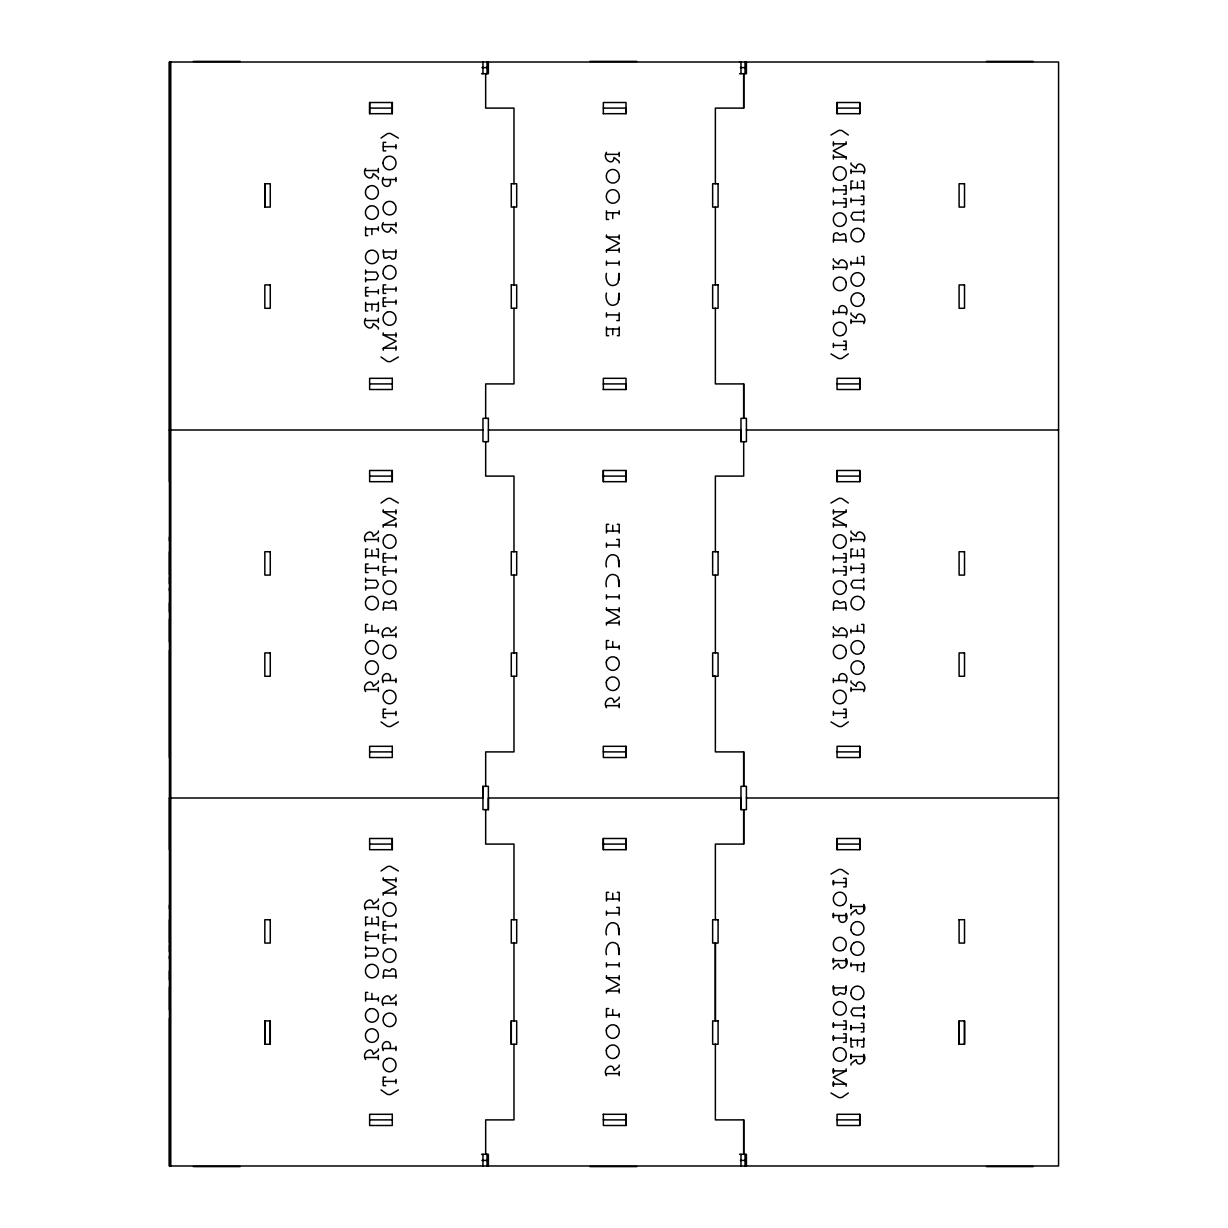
<?xml version="1.0" encoding="UTF-8"?>
<svg xmlns="http://www.w3.org/2000/svg" width="1228" height="1228" viewBox="0 0 1228 1228"><rect width="100%" height="100%" fill="white"/><g stroke="black" fill="none" stroke-linecap="round" stroke-linejoin="round"><path stroke-width="1.5" d="M169.433 481.683L169.433 62.014L1058.567 62.014L1058.567 1165.986L169.433 1165.986L169.433 1018.319M169.433 1010.015L169.433 986.944M169.433 980.021L169.433 970.857M169.433 958.792L169.433 956.09M169.433 951.731L169.433 944.823M169.433 943.073L169.433 919.726M169.433 908.766L169.433 905.021M169.433 849.684L169.433 798L170.784 798M169.433 757.507L169.433 650.333M169.433 642.029L169.433 618.958M169.433 612.035L169.433 602.856M169.433 590.806L169.433 588.089M169.433 583.745L169.433 576.822M169.433 575.088L169.433 551.725M169.433 540.765L169.433 537.035M264.834 1044.26L264.834 1020.913L270.267 1020.913L270.267 1044.26L264.834 1044.26L264.834 1020.913M264.834 207.087L264.834 183.739L270.267 183.739L270.267 207.087L264.834 207.087L264.834 183.739M270.267 1044.26L270.267 1020.913M369.628 113.697L369.643 102.507L392.3 102.507L392.285 113.697L369.628 113.697L369.643 102.507M392.285 849.684L392.285 838.494L369.628 838.494L369.643 849.684L392.3 849.684L392.285 838.494M392.285 481.683L392.285 470.493L369.628 470.493L369.643 481.683L392.3 481.683L392.285 470.493M482.957 786.319L482.957 809.666L488.376 809.666L488.376 786.319L482.957 786.319L482.957 798L169.433 798M485.674 1154.305L485.674 1119.89L513.979 1119.89L513.979 1044.26M485.674 786.319L485.674 751.904L513.979 751.904L513.979 676.275M485.659 418.334L485.674 383.919L513.979 383.919L513.979 308.289M487.025 73.695L487.025 62.014M488.376 809.666L488.376 798L740.975 798L740.975 809.666L746.409 809.666L746.409 786.319L740.975 786.319L740.975 809.666M488.376 62.014L488.376 73.695L481.591 73.695M511.278 1044.26L511.278 1020.913L516.696 1020.913L516.696 1044.26L511.278 1044.26L511.278 1020.913M513.979 1020.913L513.979 943.073M513.979 919.726L513.979 844.081L485.674 844.081L485.674 809.666M513.979 183.739L513.979 108.11L485.674 108.11L485.659 73.695M603.24 844.081L626.034 844.081L626.034 849.684L603.347 849.684L603.347 838.494M603.24 476.096L626.034 476.096L626.034 481.683L603.347 481.683L603.347 470.493M606.479 1075.682C601.781 1068.667 613.386 1061.207 614.031 1070.54L619.188 1066.549L619.188 1065.075M606.463 1017.198L606.463 1008.556L608.658 1008.556M606.463 992.991L606.463 990.981L619.28 984.718L606.463 977.734L606.463 975.707M606.463 966.866L606.463 962.813M606.463 954.663C604.667 949.06 608.244 940.095 615.259 943.012A6.355 6.171 -90 0 1 618.083 945.406L619.173 954.663L619.05 947.862M606.463 934.907C604.667 929.304 608.244 920.34 615.259 923.256A6.355 6.171 -90 0 1 618.083 925.651L619.173 934.907L619.05 928.122M606.463 915.136L606.463 911.069M606.479 900.984L606.479 892.342L608.658 892.342M606.479 707.696C601.781 700.681 613.386 693.221 614.031 702.554L619.188 698.548L619.188 697.074M606.463 649.213L606.463 640.571L608.658 640.571M606.463 625.006L606.463 622.98L619.28 616.732L606.463 609.733L606.463 607.722M606.463 598.88L606.463 594.828M606.463 586.677C604.667 581.059 608.244 572.094 615.259 575.026A6.355 6.171 -90 0 1 618.083 577.406L619.173 586.677L619.05 579.877M606.463 566.922C604.667 561.319 608.244 552.354 615.259 555.271A6.355 6.171 -90 0 1 618.083 557.665L619.173 566.922L619.05 560.137M606.463 547.135L606.463 543.068M606.479 532.998L606.479 524.341L608.658 524.341M612.741 1015.249L612.741 1009.539M612.757 899.019L612.757 893.309M612.741 647.248L612.741 641.553M612.757 531.033L612.757 525.323M619.188 1075.682L619.188 1071.614M619.173 1017.198L619.173 1013.576M619.173 992.991L619.173 988.939M619.173 979.76L619.173 975.707M619.173 966.866L619.173 962.813M619.173 915.136L619.173 907.431L616.778 907.431M619.188 900.984L619.188 892.342L617.346 892.342M619.188 707.696L619.188 703.613M619.173 649.213L619.173 645.575M619.173 625.006L619.173 620.954M619.173 611.774L619.173 607.722M619.173 598.88L619.173 594.828M619.173 547.135L619.173 539.445L616.778 539.445M619.188 532.998L619.188 524.341L617.346 524.341M603.347 1114.303L603.378 1125.493L626.034 1125.493L626.004 1114.303L603.24 1114.303M626.004 849.684L626.004 838.494L603.24 838.494L603.378 849.684M626.004 757.507L626.004 746.317L603.24 746.317L603.378 757.507L626.034 757.507L626.034 751.904L603.24 751.904M626.004 481.683L626.004 470.493L603.24 470.493L603.378 481.683M715.371 1044.26L715.371 1119.89L743.692 1119.89L743.692 1154.305L743.692 1119.89M715.371 308.289L715.371 383.919L743.692 383.919L743.692 418.334L743.692 383.919M740.975 441.681L740.975 418.334L746.409 418.334L746.409 441.681L740.975 441.681L740.975 430L488.376 430M740.975 73.695L740.975 62.014L739.624 62.014M743.692 844.081L743.692 809.666L743.692 844.081L715.371 844.081L715.371 919.711M743.692 751.904L743.692 786.319L743.692 751.904L715.371 751.904L715.371 676.275L712.654 676.275L712.654 652.912L718.088 652.912L718.088 676.275L712.654 676.275M743.692 108.11L743.692 73.695L743.692 108.11L715.371 108.11L715.371 183.739M745.043 1165.986L745.043 1154.305M746.409 1165.986L746.409 1154.305L739.624 1154.305M833.413 991.579L833.413 985.869L833.689 993.191A2.855 2.763 -90 0 0 834.933 994.649A4.006 3.884 -90 0 0 837.542 995.033C840.888 990.904 839.538 993.682 844.035 994.204A2.379 2.318 -90 0 0 845.555 993.068L846.107 985.869L846.107 990.29M837.066 849.684L837.066 838.494L859.769 838.494L859.769 849.684L837.066 849.684L837.112 838.494M837.066 481.683L837.066 470.493L859.769 470.493L859.769 481.683L837.066 481.683L837.112 470.493M837.066 113.697L837.066 102.507L859.769 102.507L859.769 113.697L837.066 113.697L837.112 102.507M846.092 963.995L846.092 958.577C850.804 965.592 839.185 973.052 838.555 963.719L833.398 967.71L833.398 969.184M846.092 918.744L846.092 913.448C850.62 923.302 836.575 926.419 839.2 915.489M857.451 1045.964L857.451 1040.254M857.466 970.596L857.466 964.886M859.723 1125.493L859.723 1114.303L837.066 1114.303L837.112 1125.493L859.769 1125.493L859.769 1114.303M859.723 849.684L859.723 838.494M863.714 1059.856L863.714 1054.453C868.426 1061.452 856.806 1068.913 856.177 1059.595L851.019 1063.586L851.019 1065.06M863.714 909.871L863.714 904.453C868.426 911.468 856.806 918.928 856.177 909.595L851.019 913.586L851.019 915.06M959.099 1044.26L959.099 1020.913L964.517 1020.913L964.517 1044.26L959.099 1044.26L959.099 1020.913M964.517 1044.26L964.517 1020.913M619.05 280.137L619.173 273.337L618.083 282.593A6.355 6.171 90 0 1 615.259 284.988C608.244 287.905 604.667 278.94 606.463 273.337M619.05 299.878L619.173 293.093L618.083 302.349A6.355 6.171 90 0 1 615.259 304.744C608.244 307.66 604.667 298.696 606.463 293.093M381.033 503.004L387.342 498.599A8.519 8.258 -90 0 1 390.581 498.43L398.379 503.004M381.033 870.99L387.342 866.6A8.519 8.258 -90 0 1 390.581 866.431L398.379 870.99M848.318 1092.981L842.009 1097.387A8.519 8.258 -90 0 1 838.785 1097.556L830.972 1092.981M381.033 138.073L387.342 133.683A8.535 8.274 90 0 1 390.581 133.514L398.379 138.073M848.318 353.94L842.009 358.346A8.535 8.274 90 0 1 838.785 358.515L830.972 353.94M848.318 721.941L842.009 726.331A8.535 8.274 90 0 1 838.785 726.5L830.972 721.941M398.379 357.01L390.581 361.569A8.519 8.258 90 0 1 387.342 361.4L381.033 357.01M830.972 135.019L838.785 130.444A8.519 8.258 90 0 1 842.009 130.613L848.318 135.019M398.379 721.941L390.581 726.5A8.535 8.274 -90 0 1 387.342 726.331L381.033 721.941M830.972 503.004L838.785 498.43A8.519 8.258 90 0 1 842.009 498.599L848.318 503.004M398.379 1089.927L390.581 1094.486A8.535 8.274 -90 0 1 387.342 1094.317L381.033 1089.927M830.972 874.06L838.785 869.485A8.535 8.274 -90 0 1 842.009 869.654L848.318 874.06M385.96 157.399L387.05 156.77A6.539 6.355 90 0 1 393.19 157.414A6.831 6.631 90 0 1 395.876 164.368A6.8 6.6 90 0 1 393.175 168.604A6.554 6.355 90 0 1 387.05 169.234L385.96 168.604A6.831 6.631 90 0 1 384.195 166.778A6.754 6.554 90 0 1 383.09 163.017M368.323 186.809L369.428 186.18A6.539 6.355 90 0 1 375.568 186.809A6.831 6.631 90 0 1 378.255 193.763A6.8 6.6 90 0 1 375.553 198.015A6.524 6.324 90 0 1 371.946 199.182A6.554 6.355 90 0 1 369.428 198.644L368.323 198.015A6.831 6.631 90 0 1 366.573 196.188A6.754 6.554 90 0 1 365.453 192.412A6.831 6.631 90 0 1 368.339 186.748M385.96 202.528L387.05 201.899A6.539 6.355 90 0 1 393.19 202.528M385.96 266.783L387.05 266.154A6.539 6.355 90 0 1 389.568 265.616A6.524 6.324 90 0 1 393.175 266.783A6.831 6.631 90 0 1 395.876 273.737A6.8 6.6 90 0 1 393.175 277.988A6.554 6.355 90 0 1 387.05 278.618L385.96 277.988A6.831 6.631 90 0 1 383.596 275.011A6.754 6.554 90 0 1 383.213 273.752M861.028 240.688L859.922 241.317A6.539 6.355 90 0 1 857.405 241.855A6.524 6.324 90 0 1 853.813 240.688A6.831 6.631 90 0 1 850.958 235.085A6.8 6.6 90 0 1 853.798 229.482A6.524 6.324 90 0 1 859.922 228.853L861.028 229.482A6.831 6.631 90 0 1 863.376 232.46M843.406 547.105L842.301 547.734A6.539 6.355 90 0 1 836.176 547.105A6.831 6.631 90 0 1 833.336 541.502A6.8 6.6 90 0 1 836.176 535.899A6.524 6.324 90 0 1 842.301 535.27L843.406 535.899A6.831 6.631 90 0 1 845.754 538.877A6.754 6.554 90 0 1 846.138 540.136A6.831 6.631 90 0 1 843.406 547.166M861.028 653.02L859.922 653.649A6.524 6.324 90 0 1 853.813 653.02A6.831 6.631 90 0 1 850.958 647.417A6.8 6.6 90 0 1 853.813 641.814A6.524 6.324 90 0 1 859.922 641.185L861.028 641.814A6.831 6.631 90 0 1 863.391 644.792M843.406 904.591L842.301 905.22A6.554 6.355 -90 0 1 836.176 904.591A6.8 6.6 -90 0 1 833.474 900.354A6.831 6.631 -90 0 1 836.176 893.37A6.524 6.324 -90 0 1 838.494 892.357A6.539 6.355 -90 0 1 842.301 892.756L843.406 893.385A6.815 6.6 -90 0 1 846.276 898.988A6.754 6.554 -90 0 1 845.156 902.764A6.815 6.6 -90 0 1 843.406 904.622M383.243 350.195L383.243 348.184L396.061 341.184L383.243 334.937L383.243 332.911M606.463 252.293L606.463 250.266L619.28 243.282L606.463 237.035L606.463 235.008M846.107 141.834L846.107 143.845L833.305 150.829L846.107 157.092L846.107 159.103M846.107 509.82L846.107 511.83L833.305 518.83L846.107 525.077L846.107 527.088M383.243 527.088L383.243 525.077L396.061 518.83L383.243 511.83L383.243 509.82M383.243 895.089L383.243 893.063L396.061 886.816L383.243 879.816L383.243 877.805M846.107 1068.897L846.107 1070.908L833.305 1077.171L846.107 1084.155L846.107 1086.181M193.41 61.4L240.12 61.4M589.977 61.4L636.672 61.4M986.529 61.4L1033.224 61.4M481.883 67.601L487.869 67.601M740.392 67.601L746.394 67.601M739.624 73.695L746.409 73.695L746.409 62.014M369.628 108.11L392.3 108.11M603.24 108.11L626.034 108.11M837.112 108.11L859.769 108.11M603.24 113.697L626.004 113.697L626.034 102.507L603.347 102.507L603.347 113.697M385.776 142.371L383.243 142.371L383.243 150.86L385.776 150.86M833.413 143.845L846.107 143.845M383.243 146.608L395.953 146.608M606.479 154.36L619.188 154.36M833.413 157.092L846.107 157.092M365.637 170.508L378.347 170.508M851.019 171.521L863.714 171.521M383.259 179.503L395.969 179.503M852.861 181.053L851.019 181.053L851.019 189.695M861.549 181.053L863.714 181.053L863.714 189.695M843.575 185.658L846.107 185.658L846.107 194.147L843.575 194.147M851.019 187.746L863.714 187.746M833.413 189.91L846.107 189.91M861.196 196.081L863.745 196.081L863.745 204.554L861.196 204.554M843.575 198.629L846.107 198.629L846.107 207.118L843.575 207.118M851.035 200.333L863.745 200.333M833.413 202.881L846.107 202.881M863.714 212.229L853.046 212.352L850.943 216.281L853.092 219.935L863.714 220.027M606.463 212.751L619.173 212.751M608.658 219.444L606.463 219.444L606.463 210.802M383.259 224.632L395.969 224.632M365.622 228.915L378.331 228.915M367.801 235.592L365.622 235.592L365.622 226.95M606.463 237.035L619.173 237.035M833.413 240.105L846.107 240.105M606.463 250.266L619.173 250.266M383.243 251.924L395.953 251.924M861.549 256.422L863.745 256.422L863.745 265.064M606.463 263.16L619.173 263.16M851.035 263.114L863.745 263.114M833.382 267.382L846.092 267.382M365.637 272.002L376.259 272.094L378.408 275.747L376.305 279.677L365.637 279.8M385.776 284.911L383.243 284.911L383.243 293.385L385.776 293.385M368.154 287.459L365.622 287.459L365.622 295.948L368.154 295.948M383.243 289.133L395.953 289.133M365.622 291.696L378.331 291.696M385.776 297.882L383.243 297.882L383.243 306.355L385.776 306.355M383.243 302.103L395.953 302.103M365.637 304.283L378.347 304.283M367.801 310.96L365.637 310.96L365.637 302.318M376.489 310.96L378.347 310.96L378.347 302.318M833.382 312.511L846.092 312.511M606.463 314.905L619.173 314.905M365.637 320.508L378.347 320.508M616.778 320.569L619.173 320.569L619.173 312.864M851.019 321.506L863.714 321.506M606.479 328.981L619.188 328.981M383.243 334.937L395.953 334.937M608.658 335.674L606.479 335.674L606.479 327.016M617.346 335.674L619.188 335.674L619.188 327.016M843.575 341.154L846.107 341.154L846.107 349.642L843.575 349.642M833.413 345.406L846.107 345.406M383.243 348.184L395.953 348.184M859.769 378.316L837.066 378.316L837.066 389.506L859.769 389.506L859.769 378.316L859.723 389.506M369.628 383.919L392.3 383.919M603.24 383.919L626.034 383.919M837.112 383.919L859.769 383.919M603.24 389.506L626.004 389.506L626.034 378.316L603.347 378.316L603.347 389.506M170.784 430L169.433 430L482.957 430M746.409 430L1058.567 430M369.628 476.096L392.3 476.096M837.112 476.096L859.769 476.096M383.243 511.83L395.953 511.83M833.413 511.83L846.107 511.83M383.243 525.077L395.953 525.077M833.413 525.077L846.107 525.077M606.479 531.033L619.188 531.033M365.637 539.506L378.347 539.506M851.019 539.506L863.714 539.506M606.463 545.109L619.173 545.109M367.801 549.039L365.637 549.039L365.637 557.696M376.489 549.039L378.347 549.039L378.347 557.696M852.861 549.039L851.019 549.039L851.019 557.696M861.549 549.039L863.714 549.039L863.714 557.696M385.776 553.644L383.243 553.644L383.243 562.132L385.776 562.132M843.575 553.644L846.107 553.644L846.107 562.132L843.575 562.132M365.637 555.731L378.347 555.731M851.019 555.731L863.714 555.731M383.243 557.896L395.953 557.896M833.413 557.896L846.107 557.896M368.154 564.066L365.622 564.066L365.622 572.555L368.154 572.555M861.196 564.066L863.745 564.066L863.745 572.555L861.196 572.555M385.776 566.615L383.243 566.615L383.243 575.103L385.776 575.103M843.575 566.615L846.107 566.615L846.107 575.103L843.575 575.103M365.622 568.318L378.331 568.318M851.035 568.318L863.745 568.318M383.243 570.866L395.953 570.866M833.413 570.866L846.107 570.866M365.637 580.215L376.305 580.337L378.408 584.267L376.259 587.92L365.637 588.012M863.714 580.215L853.046 580.337L850.943 584.267L853.092 587.92L863.714 588.012M606.463 596.839L619.173 596.839M383.243 608.09L395.953 608.09M833.413 608.09L846.107 608.09M606.463 609.733L619.173 609.733M606.463 622.98L619.173 622.98M367.801 624.407L365.622 624.407L365.622 633.065M861.549 624.407L863.745 624.407L863.745 633.065M365.622 631.1L378.331 631.1M851.035 631.1L863.745 631.1M383.259 635.383L395.969 635.383M833.398 635.383L846.092 635.383M606.463 647.248L619.173 647.248M383.259 680.496L395.969 680.496M833.398 680.496L846.092 680.496M365.637 689.507L378.347 689.507M851.019 689.507L863.714 689.507M606.479 705.655L619.188 705.655M385.776 709.155L383.243 709.155L383.243 717.628L385.776 717.628M843.575 709.155L846.107 709.155L846.107 717.628L843.575 717.628M383.243 713.391L395.953 713.391M833.413 713.391L846.107 713.391M392.285 746.317L369.628 746.317L369.643 757.507L392.3 757.507L392.285 746.317M859.769 746.317L837.066 746.317L837.066 757.507L859.769 757.507L859.769 746.317L859.723 757.507M369.628 751.904L392.3 751.904M837.112 751.904L859.769 751.904M746.409 798L1058.567 798M369.628 844.081L392.3 844.081M837.112 844.081L859.769 844.081M843.575 878.358L846.107 878.358L846.107 886.846L843.575 886.846M383.243 879.816L395.953 879.816M833.413 882.594L846.107 882.594M383.243 893.063L395.953 893.063M606.479 899.019L619.188 899.019M851.019 906.494L863.714 906.494M365.637 907.492L378.347 907.492M606.463 913.095L619.173 913.095M833.398 915.489L846.092 915.489M367.801 917.04L365.637 917.04L365.637 925.682M376.489 917.04L378.347 917.04L378.347 925.682M385.776 921.645L383.243 921.645L383.243 930.118L385.776 930.118M365.637 923.717L378.347 923.717M383.243 925.897L395.953 925.897M368.154 932.052L365.622 932.052L365.622 940.541L368.154 940.541M385.776 934.615L383.243 934.615L383.243 943.089L385.776 943.089M365.622 936.304L378.331 936.304M383.243 938.867L395.953 938.867M365.637 948.2L376.305 948.323L378.408 952.253L376.259 955.906L365.637 955.998M833.398 960.618L846.092 960.618M606.463 964.84L619.173 964.84M851.035 964.886L863.745 964.886L863.745 962.936L863.745 971.578L861.549 971.578M383.243 976.076L395.953 976.076M606.463 977.734L619.173 977.734M833.413 987.895L846.107 987.895M606.463 990.981L619.173 990.981M367.801 992.408L365.622 992.408L365.622 1001.05M365.622 999.085L378.331 999.085M383.259 1003.368L395.969 1003.368M863.714 1007.973L853.092 1008.065L850.943 1011.718L853.046 1015.648L863.714 1015.771M606.463 1015.249L619.173 1015.249M843.575 1020.882L846.107 1020.882L846.107 1029.371L843.575 1029.371M861.196 1023.446L863.745 1023.446L863.745 1031.919L861.196 1031.919M833.413 1025.119L846.107 1025.119M851.035 1027.667L863.745 1027.667M843.575 1033.853L846.107 1033.853L846.107 1042.342L843.575 1042.342M833.413 1038.09L846.107 1038.09M852.861 1046.947L851.019 1046.947L851.019 1038.305L851.019 1040.254L863.714 1040.254L863.714 1038.305L863.714 1046.947L861.549 1046.947M383.259 1048.497L395.969 1048.497M851.019 1056.479L863.714 1056.479M365.637 1057.492L378.347 1057.492M833.413 1070.908L846.107 1070.908M606.479 1073.64L619.188 1073.64M385.776 1077.14L383.243 1077.14L383.243 1085.629L385.776 1085.629M383.243 1081.392L395.953 1081.392M833.413 1084.155L846.107 1084.155M392.285 1114.303L369.628 1114.303L369.643 1125.493L392.3 1125.493L392.285 1114.303M369.628 1119.89L392.3 1119.89M603.24 1119.89L626.034 1119.89L626.034 1125.493M837.112 1119.89L859.769 1119.89M481.591 1154.305L488.376 1154.305L488.376 1165.986M481.883 1160.399L487.869 1160.399M740.392 1160.399L746.394 1160.399M193.41 1166.6L240.12 1166.6M589.977 1166.6L636.672 1166.6M986.529 1166.6L1033.224 1166.6M863.714 173.547C868.426 166.547 856.806 159.087 856.177 168.405L851.019 164.414L851.019 162.94M863.714 210.218L863.714 214.255M863.714 217.909L863.714 222.038M863.714 323.547C868.426 316.532 856.806 309.072 856.177 318.405L851.019 314.414L851.019 312.94M863.714 541.548C868.426 534.533 856.806 527.073 856.177 536.406L851.019 532.399L851.019 530.941M863.714 578.204L863.714 582.256M863.714 585.909L863.714 590.023M863.714 691.533C868.426 684.533 856.806 677.073 856.177 686.391L851.019 682.4L851.019 680.926M859.723 102.507L859.723 113.697M859.723 470.493L859.723 481.683M857.466 257.404L857.466 263.114M857.466 625.39L857.466 631.1M857.451 182.036L857.451 187.746M857.451 550.021L857.451 555.731M851.019 169.479L851.019 173.547M851.035 198.276L851.035 202.344M851.035 261.441L851.035 265.064M851.019 319.48L851.019 323.547M851.019 537.48L851.019 541.548M851.035 566.261L851.035 570.329M851.035 629.427L851.035 633.065M851.019 687.465L851.019 691.533M851.035 962.936L851.035 966.559M846.107 242.131L845.555 234.932A2.379 2.318 90 0 0 844.035 233.796C839.538 234.302 840.888 237.096 837.542 232.967A4.006 3.884 90 0 0 834.933 233.351A2.855 2.763 90 0 0 833.689 234.809L833.413 242.131M846.092 269.423C850.804 262.408 839.185 254.948 838.555 264.281L833.382 260.29L833.382 258.816M846.092 314.552C850.62 304.697 836.575 301.581 839.2 312.511M846.107 610.132L845.555 602.933A2.379 2.318 90 0 0 844.035 601.781C839.538 602.303 840.888 605.097 837.542 600.968A4.006 3.884 90 0 0 834.948 601.336A2.855 2.763 90 0 0 833.689 602.794L833.413 610.132M846.092 637.409C850.804 630.409 839.185 622.949 838.555 632.266L833.398 628.275L833.398 626.802M846.092 682.538C850.62 672.683 836.575 669.582 839.2 680.496M833.413 141.834L833.413 145.871M833.413 155.05L833.413 159.103M833.413 187.853L833.413 191.921M833.413 200.824L833.413 204.892M833.382 265.355L833.382 269.423M833.382 310.469L833.382 314.552M833.413 343.349L833.413 347.432M833.413 509.82L833.413 513.872M833.413 523.036L833.413 527.088M833.413 555.854L833.413 559.922M833.413 568.825L833.413 572.893M833.398 633.341L833.398 637.409M833.398 678.47L833.398 682.538M833.413 711.35L833.413 715.417M745.043 62.014L745.043 73.695M743.692 441.681L743.692 476.096L715.371 476.096L715.371 551.725M740.975 1154.305L740.975 1165.986M715.371 207.087L715.371 284.927M715.371 575.088L715.371 652.928M625.896 108.11L625.896 113.697M625.896 383.919L625.896 389.506M625.896 470.493L625.896 476.096M625.896 746.317L625.896 751.904M625.896 838.494L625.896 844.081M625.896 1114.303L625.896 1119.89M619.188 152.318L619.188 156.386M619.188 162.925L619.188 161.451L614.031 157.46C613.386 166.793 601.781 159.333 606.479 152.318M619.173 210.802L619.173 214.424M619.173 235.008L619.173 239.061M619.173 248.24L619.173 252.293M619.173 261.134L619.173 265.187M612.741 212.751L612.741 218.461M612.757 328.981L612.757 334.691M606.463 261.134L606.463 265.187M606.463 312.864L606.463 316.931M513.979 207.087L513.979 284.927M513.979 551.725L513.979 476.096L485.674 476.096L485.674 441.681M513.979 575.088L513.979 652.928M487.025 1154.305L487.025 1165.986M482.957 62.014L482.957 73.695M482.957 1154.305L482.957 1165.986M395.953 144.597L395.953 148.665M395.969 177.477L395.969 181.544M395.969 222.606L395.969 226.673M395.969 233.213L395.969 231.739L390.796 227.733C390.166 237.065 378.546 229.605 383.259 222.606M395.953 249.883L395.677 257.22A2.855 2.763 90 0 1 394.418 258.678A4.006 3.884 90 0 1 391.824 259.047C388.478 254.917 389.813 257.711 385.331 258.218A2.379 2.318 90 0 1 383.811 257.082L383.243 249.883M395.953 287.122L395.953 291.189M395.953 300.092L395.953 304.16M395.953 332.911L395.953 336.963M395.953 346.142L395.953 350.195M395.953 509.82L395.953 513.872M395.953 523.036L395.953 527.088M395.953 555.854L395.953 559.922M395.953 568.825L395.953 572.893M395.953 610.132L395.677 602.794A2.855 2.763 -90 0 0 394.418 601.336A4.006 3.884 -90 0 0 391.824 600.968C388.478 605.097 389.813 602.303 385.331 601.781A2.379 2.318 -90 0 0 383.811 602.933L383.243 610.132M395.969 626.802L395.969 628.275L390.796 632.266C390.166 622.949 378.546 630.409 383.259 637.409M395.969 633.341L395.969 637.409M395.969 678.47L395.969 682.538M395.953 711.35L395.953 715.417M395.953 877.805L395.953 881.857M395.953 891.037L395.953 895.089M395.953 923.84L395.953 927.907M395.953 936.81L395.953 940.878M395.953 978.117L395.677 970.78A2.855 2.763 -90 0 0 394.418 969.322A4.006 3.884 -90 0 0 391.824 968.953C388.478 973.083 389.813 970.289 385.331 969.782A2.379 2.318 -90 0 0 383.811 970.918L383.243 978.117M395.969 994.787L395.969 996.261L390.796 1000.267C390.166 990.935 378.546 998.395 383.259 1005.41M395.969 1001.327L395.969 1005.41M395.969 1046.456L395.969 1050.523M395.953 1079.335L395.953 1083.403M392.3 102.507L392.285 113.697M390.151 179.503C392.791 190.432 378.731 187.331 383.259 177.477M390.151 680.496C392.791 669.582 378.731 672.683 383.259 682.538M390.151 1048.497C392.791 1037.568 378.731 1040.669 383.259 1050.523M378.347 168.466L378.347 172.549M378.347 179.088L378.347 177.615L373.174 173.608C372.544 182.941 360.925 175.481 365.637 168.466M378.331 226.95L378.331 230.588M378.331 289.67L378.331 293.738M378.347 318.466L378.347 322.534M378.347 329.073L378.347 327.6L373.174 323.609C372.544 332.942 360.925 325.481 365.637 318.466M378.347 530.941L378.347 532.399L373.174 536.406C372.544 527.073 360.925 534.533 365.637 541.548M378.347 537.48L378.347 541.548M378.331 566.261L378.331 570.329M378.331 629.427L378.331 633.065M378.347 680.926L378.347 682.4L373.174 686.391C372.544 677.073 360.925 684.533 365.637 691.533M378.347 687.465L378.347 691.533M378.347 898.927L378.347 900.4L373.174 904.391C372.544 895.058 360.925 902.519 365.637 909.534M378.347 905.466L378.347 909.534M378.331 934.262L378.331 938.33M378.331 997.412L378.331 1001.05M378.347 1048.912L378.347 1050.385L373.174 1054.391C372.544 1045.059 360.925 1052.519 365.637 1059.534M378.347 1055.451L378.347 1059.534M371.9 228.915L371.9 234.609M371.915 304.283L371.915 309.978M371.915 550.021L371.915 555.731M371.9 625.39L371.9 631.1M371.915 918.022L371.915 923.717M371.9 993.391L371.9 999.085M365.637 269.976L365.637 274.105M365.637 277.758L365.637 281.811M365.637 578.204L365.637 582.256M365.637 585.909L365.637 590.023M365.637 946.189L365.637 950.242M365.637 953.895L365.637 958.024M170.784 62.014L170.784 1165.986M169.433 62.014L169.433 1165.986M853.798 933.986A6.554 6.355 -90 0 0 859.922 934.615L861.028 933.986A6.815 6.6 -90 0 0 862.777 932.19A6.754 6.554 -90 0 0 863.898 928.399A6.815 6.6 -90 0 0 861.028 922.781L859.922 922.151A6.539 6.355 -90 0 0 853.798 922.796A6.831 6.631 -90 0 0 851.096 929.75M863.376 951.193A6.754 6.554 -90 0 0 863.898 948.584A6.815 6.6 -90 0 0 861.028 942.966L859.922 942.336A6.539 6.355 -90 0 0 853.798 942.966M853.629 954.125A6.754 6.554 -90 0 1 850.804 948.569M853.798 954.171A6.554 6.355 -90 0 0 859.922 954.801L861.028 954.171A6.815 6.6 -90 0 0 863.376 951.224M845.754 1057.139A6.815 6.6 -90 0 1 843.406 1060.117L842.301 1060.716A6.554 6.355 -90 0 1 836.176 1060.086A6.8 6.6 -90 0 1 833.336 1054.499A6.831 6.631 -90 0 1 836.176 1048.881M845.754 1057.108A6.754 6.554 -90 0 0 846.138 1055.85A6.815 6.6 -90 0 0 843.406 1048.881L842.301 1048.251A6.539 6.355 -90 0 0 836.176 1048.881M853.798 998.517A6.554 6.355 -90 0 0 859.922 999.147L861.028 998.517A6.815 6.6 -90 0 0 863.376 995.57M850.958 948.584A6.831 6.631 -90 0 1 853.798 942.966M836.176 1013.96A6.554 6.355 -90 0 0 842.301 1014.589L843.406 1013.96A6.831 6.631 -90 0 0 845.754 1010.997A6.754 6.554 -90 0 0 846.138 1009.723A6.815 6.6 -90 0 0 843.406 1002.754L842.301 1002.125A6.539 6.355 -90 0 0 836.176 1002.769A6.831 6.631 -90 0 0 833.474 1009.723A6.8 6.6 -90 0 0 836.176 1013.96M853.629 933.955A6.754 6.554 -90 0 1 850.927 929.734M850.958 992.915A6.831 6.631 -90 0 1 853.798 987.297A6.524 6.324 -90 0 1 857.405 986.145A6.539 6.355 -90 0 1 859.922 986.683L861.028 987.312A6.815 6.6 -90 0 1 863.76 994.281A6.754 6.554 -90 0 1 863.376 995.54M853.629 998.471A6.754 6.554 -90 0 1 850.804 992.915M606.187 1050.37A6.8 6.6 -90 0 1 607.185 1047.945M606.432 1030.2A6.815 6.6 -90 0 0 609.18 1037.169L610.27 1037.798A6.524 6.324 -90 0 0 616.395 1037.169M616.41 1025.963A6.554 6.355 -90 0 0 610.27 1025.334L609.18 1025.963A6.831 6.631 -90 0 0 607.415 1027.79M616.395 1025.963A6.8 6.6 -90 0 1 619.25 1031.551A6.831 6.631 -90 0 1 616.395 1037.169M606.187 1030.185A6.8 6.6 -90 0 1 607.185 1027.759M606.432 1050.385A6.815 6.6 -90 0 0 609.18 1057.354L610.27 1057.983A6.524 6.324 -90 0 0 616.395 1057.354M616.395 1057.354A6.831 6.631 -90 0 0 619.234 1051.736A6.8 6.6 -90 0 0 616.395 1046.149A6.524 6.324 -90 0 0 610.285 1045.504L609.18 1046.133A6.831 6.631 -90 0 0 607.415 1047.975M366.573 1031.781A6.815 6.6 -90 0 1 368.323 1029.97L369.428 1029.356A6.554 6.355 -90 0 1 371.946 1028.834A6.524 6.324 -90 0 1 375.553 1029.985A6.8 6.6 -90 0 1 378.27 1034.237A6.831 6.631 -90 0 1 375.553 1041.206A6.524 6.324 -90 0 1 369.444 1041.835L368.323 1041.19A6.815 6.6 -90 0 1 365.453 1035.588A6.754 6.554 -90 0 1 366.573 1031.812M393.175 1025.472A6.524 6.324 -90 0 1 387.066 1026.101L385.96 1025.472A6.815 6.6 -90 0 1 383.213 1018.503A6.754 6.554 -90 0 1 383.596 1017.245M393.175 1025.487A6.831 6.631 -90 0 0 395.876 1018.503A6.8 6.6 -90 0 0 393.175 1014.267A6.554 6.355 -90 0 0 387.05 1013.637L385.96 1014.267A6.815 6.6 -90 0 0 383.596 1017.214M862.777 295.841A6.831 6.631 90 0 0 861.028 294.014L859.922 293.385A6.524 6.324 90 0 0 853.813 294.014A6.8 6.6 90 0 0 851.096 298.25A6.831 6.631 90 0 0 853.798 305.219A6.539 6.355 90 0 0 859.922 305.849L861.028 305.219A6.831 6.631 90 0 0 863.898 299.647M863.637 276.776A6.8 6.6 90 0 1 864.144 279.416M863.376 276.807A6.831 6.631 90 0 0 861.028 273.829L859.922 273.199A6.524 6.324 90 0 0 853.813 273.829A6.8 6.6 90 0 0 850.958 279.416A6.831 6.631 90 0 0 853.798 285.034A6.524 6.324 90 0 0 859.922 285.663L861.028 285.034A6.831 6.631 90 0 0 863.898 279.462M846.153 282.563A6.831 6.631 90 0 1 843.406 289.562L842.301 290.115A6.539 6.355 90 0 1 839.783 290.652A6.524 6.324 90 0 1 836.176 289.501A6.831 6.631 90 0 1 833.474 282.532A6.8 6.6 90 0 1 836.176 278.28A6.524 6.324 90 0 1 842.301 277.651L843.406 278.28A6.831 6.631 90 0 1 845.754 281.258A6.754 6.554 90 0 1 846.138 282.532M863.775 233.765A6.831 6.631 90 0 1 861.028 240.749M836.176 179.119A6.831 6.631 90 0 1 833.336 173.501A6.8 6.6 90 0 1 836.176 167.914A6.524 6.324 90 0 1 842.301 167.284L843.406 167.914A6.831 6.631 90 0 1 845.754 170.892A6.754 6.554 90 0 1 846.138 172.15A6.831 6.631 90 0 1 843.406 179.181L842.301 179.748A6.539 6.355 90 0 1 836.161 179.119M863.023 295.81A6.8 6.6 90 0 1 864.144 299.601M863.637 232.43A6.8 6.6 90 0 1 864.005 233.704M619.403 176.264A6.754 6.554 90 0 1 616.579 181.821A6.554 6.355 90 0 1 610.27 182.481L609.18 181.867A6.831 6.631 90 0 1 607.415 180.025A6.754 6.554 90 0 1 606.432 177.615A6.815 6.6 90 0 1 609.18 170.646L610.27 170.017A6.539 6.355 90 0 1 616.41 170.661A6.831 6.631 90 0 1 619.234 176.264M619.403 196.434A6.754 6.554 90 0 1 616.579 201.991A6.554 6.355 90 0 1 610.27 202.666L609.18 202.037A6.831 6.631 90 0 1 607.415 200.21A6.754 6.554 90 0 1 606.432 197.8A6.815 6.6 90 0 1 609.18 190.831L610.27 190.202A6.539 6.355 90 0 1 616.41 190.831A6.831 6.631 90 0 1 619.234 196.449M383.213 273.706A6.831 6.631 90 0 1 385.96 266.722M393.175 202.513A6.831 6.631 90 0 1 395.876 209.497A6.8 6.6 90 0 1 393.175 213.733A6.554 6.355 90 0 1 387.05 214.363L385.96 213.733A6.831 6.631 90 0 1 383.596 210.756A6.754 6.554 90 0 1 383.213 209.497A6.831 6.631 90 0 1 385.96 202.466M383.075 162.971A6.831 6.631 90 0 1 385.96 157.338M862.777 663.826A6.831 6.631 90 0 0 861.028 661.999L859.922 661.37A6.524 6.324 90 0 0 853.813 661.999A6.8 6.6 90 0 0 851.096 666.236A6.831 6.631 90 0 0 853.798 673.22A6.539 6.355 90 0 0 859.922 673.834L861.028 673.205A6.831 6.631 90 0 0 863.898 667.633M863.637 644.777A6.8 6.6 90 0 1 864.144 647.402M863.898 647.448A6.831 6.631 90 0 1 861.028 653.081M846.153 586.309A6.831 6.631 90 0 1 843.406 593.293L842.301 593.861A6.524 6.324 90 0 1 836.176 593.231A6.831 6.631 90 0 1 833.474 586.263A6.8 6.6 90 0 1 836.176 582.026A6.524 6.324 90 0 1 842.301 581.397L843.406 582.026A6.831 6.631 90 0 1 845.754 585.004A6.754 6.554 90 0 1 846.138 586.263M846.153 650.548A6.831 6.631 90 0 1 843.406 657.548L842.301 658.116A6.524 6.324 90 0 1 836.176 657.487A6.831 6.631 90 0 1 833.474 650.518A6.8 6.6 90 0 1 836.176 646.281A6.524 6.324 90 0 1 842.301 645.652L843.406 646.281A6.831 6.631 90 0 1 845.754 649.259A6.754 6.554 90 0 1 846.138 650.518M863.775 601.72A6.815 6.6 90 0 1 861.028 608.689L859.922 609.318A6.524 6.324 90 0 1 853.813 608.689A6.831 6.631 90 0 1 850.958 603.071A6.8 6.6 90 0 1 853.813 597.468A6.524 6.324 90 0 1 859.922 596.839L861.028 597.468A6.831 6.631 90 0 1 863.391 600.446M863.023 663.795A6.8 6.6 90 0 1 864.144 667.587M863.637 600.431A6.8 6.6 90 0 1 864.021 601.705M606.187 682.384A6.8 6.6 -90 0 1 607.185 679.944M606.432 662.214A6.815 6.6 -90 0 0 609.18 669.183L610.285 669.813A6.524 6.324 -90 0 0 616.395 669.183M616.41 657.978A6.554 6.355 -90 0 0 610.27 657.348L609.18 657.962A6.831 6.631 -90 0 0 607.415 659.804M616.395 657.962A6.8 6.6 -90 0 1 619.25 663.565A6.831 6.631 -90 0 1 616.395 669.183M606.187 662.199A6.8 6.6 -90 0 1 607.185 659.774M606.432 682.384A6.815 6.6 -90 0 0 609.18 689.353L610.27 689.982A6.524 6.324 -90 0 0 616.395 689.353M616.395 689.369A6.831 6.631 -90 0 0 619.234 683.75A6.8 6.6 -90 0 0 616.395 678.148A6.524 6.324 -90 0 0 612.787 676.981A6.554 6.355 -90 0 0 610.27 677.518L609.18 678.148A6.831 6.631 -90 0 0 607.415 679.974M270.267 284.927L270.267 308.289L264.834 308.289L264.834 284.927L270.267 284.927M511.278 284.927L511.278 308.289L516.696 308.289L516.696 284.927L511.278 284.927M511.278 183.739L511.278 207.087L516.696 207.087L516.696 183.739L511.278 183.739M715.371 943.073L715.371 1020.913L715.371 943.073M718.088 1020.913L718.088 1044.26L712.654 1044.26L712.654 1020.913L718.088 1020.913M718.088 919.711L718.088 943.073L712.654 943.073L712.654 919.726L718.088 919.711M833.413 1082.129L833.413 1086.181L833.413 1082.129M833.413 1068.897L833.413 1072.95L833.413 1068.897M833.413 1036.079L833.413 1040.147L833.413 1036.079M833.413 1023.108L833.413 1027.176L833.413 1023.108M833.398 958.577L833.398 962.645L833.398 958.577M833.398 913.448L833.398 917.531L833.398 913.448M833.413 880.568L833.413 884.651L833.413 880.568M851.019 1054.453L851.019 1058.521L851.019 1054.453M851.035 1025.656L851.035 1029.724L851.035 1025.656M851.019 904.453L851.019 908.52L851.019 904.453M863.714 1013.745L863.714 1017.782L863.714 1013.745M863.714 1005.962L863.714 1010.091L863.714 1005.962M959.099 919.711L959.099 943.073L964.517 943.073L964.517 919.711L959.099 919.711M369.428 206.35L368.323 206.979A6.815 6.6 90 0 0 365.453 212.597A6.754 6.554 90 0 0 365.975 215.222A6.831 6.631 90 0 0 368.323 218.2L369.428 218.814A6.554 6.355 90 0 0 375.568 218.185A6.8 6.6 90 0 0 378.393 212.597A6.831 6.631 90 0 0 375.553 206.979A6.539 6.355 90 0 0 369.428 206.35M369.428 250.696L368.323 251.326A6.831 6.631 90 0 0 365.591 258.264A6.754 6.554 90 0 0 365.975 259.553A6.831 6.631 90 0 0 368.323 262.531L369.428 263.16A6.554 6.355 90 0 0 375.568 262.531A6.8 6.6 90 0 0 378.393 256.944A6.831 6.631 90 0 0 375.553 251.326A6.539 6.355 90 0 0 369.428 250.696M387.05 312.265L385.96 312.894A6.815 6.6 90 0 0 383.213 319.863A6.754 6.554 90 0 0 383.596 321.137A6.831 6.631 90 0 0 385.96 324.115L387.05 324.729A6.554 6.355 90 0 0 393.19 324.1A6.8 6.6 90 0 0 396.015 318.512A6.831 6.631 90 0 0 393.175 312.894A6.539 6.355 90 0 0 387.05 312.265M843.406 225.246L842.301 225.875A6.524 6.324 90 0 1 836.176 225.246A6.831 6.631 90 0 1 833.474 218.277A6.8 6.6 90 0 1 836.176 214.04A6.524 6.324 90 0 1 842.301 213.411L843.406 214.04A6.831 6.631 90 0 1 845.754 217.018A6.754 6.554 90 0 1 846.138 218.277A6.815 6.6 90 0 1 843.406 225.246M387.05 535.27L385.96 535.899A6.815 6.6 -90 0 0 383.596 538.846A6.754 6.554 -90 0 0 383.213 540.136A6.815 6.6 -90 0 0 385.96 547.105L387.05 547.734A6.524 6.324 -90 0 0 393.175 547.105A6.831 6.631 -90 0 0 396.015 541.502A6.8 6.6 -90 0 0 393.175 535.899A6.524 6.324 -90 0 0 387.066 535.27M387.05 581.397L385.96 582.026A6.815 6.6 -90 0 0 383.596 584.973A6.754 6.554 -90 0 0 383.213 586.263A6.815 6.6 -90 0 0 385.96 593.231L387.05 593.861A6.524 6.324 -90 0 0 393.175 593.231A6.831 6.631 -90 0 0 395.876 586.263A6.8 6.6 -90 0 0 393.175 582.026A6.554 6.355 -90 0 0 387.05 581.397M369.428 596.854L368.323 597.468A6.831 6.631 -90 0 0 365.975 600.446A6.754 6.554 -90 0 0 365.591 601.72A6.815 6.6 -90 0 0 368.339 608.689L369.428 609.303A6.524 6.324 -90 0 0 375.553 608.689A6.831 6.631 -90 0 0 378.393 603.071A6.8 6.6 -90 0 0 375.553 597.468A6.554 6.355 -90 0 0 369.428 596.854M843.406 334.615L842.301 335.244A6.539 6.355 90 0 1 838.494 335.643A6.524 6.324 90 0 1 836.176 334.615A6.831 6.631 90 0 1 833.474 327.646A6.8 6.6 90 0 1 836.176 323.409A6.524 6.324 90 0 1 842.301 322.78L843.406 323.409A6.831 6.631 90 0 1 845.156 325.236A6.754 6.554 90 0 1 846.276 329.012A6.831 6.631 90 0 1 843.406 334.676M369.428 641.185L368.323 641.814A6.815 6.6 -90 0 0 365.975 644.761A6.754 6.554 -90 0 0 365.453 647.417A6.815 6.6 -90 0 0 368.339 653.02L369.428 653.649A6.524 6.324 -90 0 0 375.553 653.02A6.831 6.631 -90 0 0 378.393 647.417A6.8 6.6 -90 0 0 375.553 641.814A6.524 6.324 -90 0 0 369.444 641.185M387.05 645.652L385.96 646.281A6.815 6.6 -90 0 0 383.596 649.213A6.754 6.554 -90 0 0 383.213 650.518A6.815 6.6 -90 0 0 385.96 657.487L387.05 658.116A6.524 6.324 -90 0 0 393.175 657.487A6.831 6.631 -90 0 0 395.876 650.518A6.8 6.6 -90 0 0 393.175 646.281A6.554 6.355 -90 0 0 387.05 645.652M369.428 661.37L368.323 661.999A6.815 6.6 -90 0 0 366.573 663.795A6.754 6.554 -90 0 0 365.453 667.587A6.815 6.6 -90 0 0 368.339 673.205L369.428 673.834A6.524 6.324 -90 0 0 375.553 673.205A6.831 6.631 -90 0 0 378.255 666.236A6.8 6.6 -90 0 0 375.553 661.999A6.524 6.324 -90 0 0 369.444 661.37M387.05 690.765L385.96 691.395A6.815 6.6 -90 0 0 384.195 693.206A6.754 6.554 -90 0 0 383.09 696.997A6.815 6.6 -90 0 0 385.96 702.6L387.05 703.23A6.524 6.324 -90 0 0 393.175 702.616A6.831 6.631 -90 0 0 395.876 695.647A6.8 6.6 -90 0 0 393.175 691.395A6.524 6.324 -90 0 0 387.066 690.765M387.05 903.271L385.96 903.885A6.831 6.631 -90 0 0 383.596 906.863A6.754 6.554 -90 0 0 383.213 908.137A6.815 6.6 -90 0 0 385.96 915.106L387.05 915.735A6.524 6.324 -90 0 0 393.175 915.106A6.831 6.631 -90 0 0 396.015 909.487A6.8 6.6 -90 0 0 393.175 903.885A6.524 6.324 -90 0 0 387.066 903.255M387.05 949.382L385.96 950.011A6.815 6.6 -90 0 0 383.596 952.959A6.754 6.554 -90 0 0 383.213 954.263A6.815 6.6 -90 0 0 385.96 961.217L387.05 961.846A6.539 6.355 -90 0 0 389.568 962.384A6.524 6.324 -90 0 0 393.175 961.217A6.831 6.631 -90 0 0 395.876 954.263A6.8 6.6 -90 0 0 393.175 950.011A6.554 6.355 -90 0 0 387.05 949.382M369.428 964.84L368.323 965.469A6.815 6.6 -90 0 0 365.975 968.401A6.754 6.554 -90 0 0 365.591 969.706A6.815 6.6 -90 0 0 368.339 976.674L369.428 977.304A6.524 6.324 -90 0 0 375.553 976.674A6.831 6.631 -90 0 0 378.393 971.056A6.8 6.6 -90 0 0 375.553 965.469A6.554 6.355 -90 0 0 369.428 964.84M843.406 702.616L842.301 703.23A6.539 6.355 90 0 1 836.176 702.6A6.831 6.631 90 0 1 833.474 695.647A6.8 6.6 90 0 1 836.176 691.395A6.524 6.324 90 0 1 842.301 690.765L843.406 691.395A6.831 6.631 90 0 1 845.156 693.221A6.754 6.554 90 0 1 846.276 696.997A6.831 6.631 90 0 1 843.406 702.677M369.428 1009.186L368.323 1009.8A6.831 6.631 -90 0 0 365.975 1012.778A6.754 6.554 -90 0 0 365.453 1015.402A6.815 6.6 -90 0 0 368.339 1021.021L369.428 1021.65A6.524 6.324 -90 0 0 375.553 1021.021A6.831 6.631 -90 0 0 378.393 1015.402A6.8 6.6 -90 0 0 375.553 1009.8A6.524 6.324 -90 0 0 369.444 1009.17M387.05 1058.766L385.96 1059.396A6.815 6.6 -90 0 0 384.195 1061.192A6.754 6.554 -90 0 0 383.09 1064.983A6.815 6.6 -90 0 0 385.96 1070.601L387.05 1071.23A6.524 6.324 -90 0 0 393.175 1070.601A6.831 6.631 -90 0 0 395.876 1063.632A6.8 6.6 -90 0 0 393.175 1059.396A6.524 6.324 -90 0 0 387.066 1058.766M843.406 949.72L842.301 950.334A6.554 6.355 -90 0 1 836.176 949.705A6.8 6.6 -90 0 1 833.474 945.468A6.831 6.631 -90 0 1 836.176 938.499A6.524 6.324 -90 0 1 839.783 937.348A6.539 6.355 -90 0 1 842.301 937.885L843.406 938.499A6.815 6.6 -90 0 1 846.138 945.468A6.754 6.554 -90 0 1 845.754 946.742A6.815 6.6 -90 0 1 843.406 949.735M718.088 183.739L712.654 183.739L712.654 207.087L718.088 207.087L718.088 183.739M964.517 183.739L959.099 183.739L959.099 207.087L964.517 207.087L964.517 183.739M718.088 284.927L712.654 284.927L712.654 308.289L718.088 308.289L718.088 284.927M964.517 284.927L959.099 284.927L959.099 308.289L964.517 308.289L964.517 284.927M392.3 378.316L369.628 378.316L369.628 389.506L392.285 389.506L392.3 378.316M488.376 418.334L482.957 418.334L482.957 441.681L488.376 441.681L488.376 418.334M270.267 551.725L264.834 551.725L264.834 575.088L270.267 575.088L270.267 551.725M516.696 551.725L511.278 551.725L511.278 575.088L516.696 575.088L516.696 551.725M718.088 551.725L712.654 551.725L712.654 575.072L718.088 575.072L718.088 551.725M964.517 551.725L959.099 551.725L959.099 575.088L964.517 575.088L964.517 551.725M270.267 652.928L264.834 652.928L264.834 676.275L270.267 676.275L270.267 652.928M516.696 652.928L511.278 652.928L511.278 676.275L516.696 676.275L516.696 652.928M964.517 652.928L959.099 652.928L959.099 676.275L964.517 676.275L964.517 652.928M270.267 919.726L264.834 919.726L264.834 943.073L270.267 943.073L270.267 919.726M516.696 919.726L511.278 919.726L511.278 943.073L516.696 943.073L516.696 919.726"/></g></svg>
